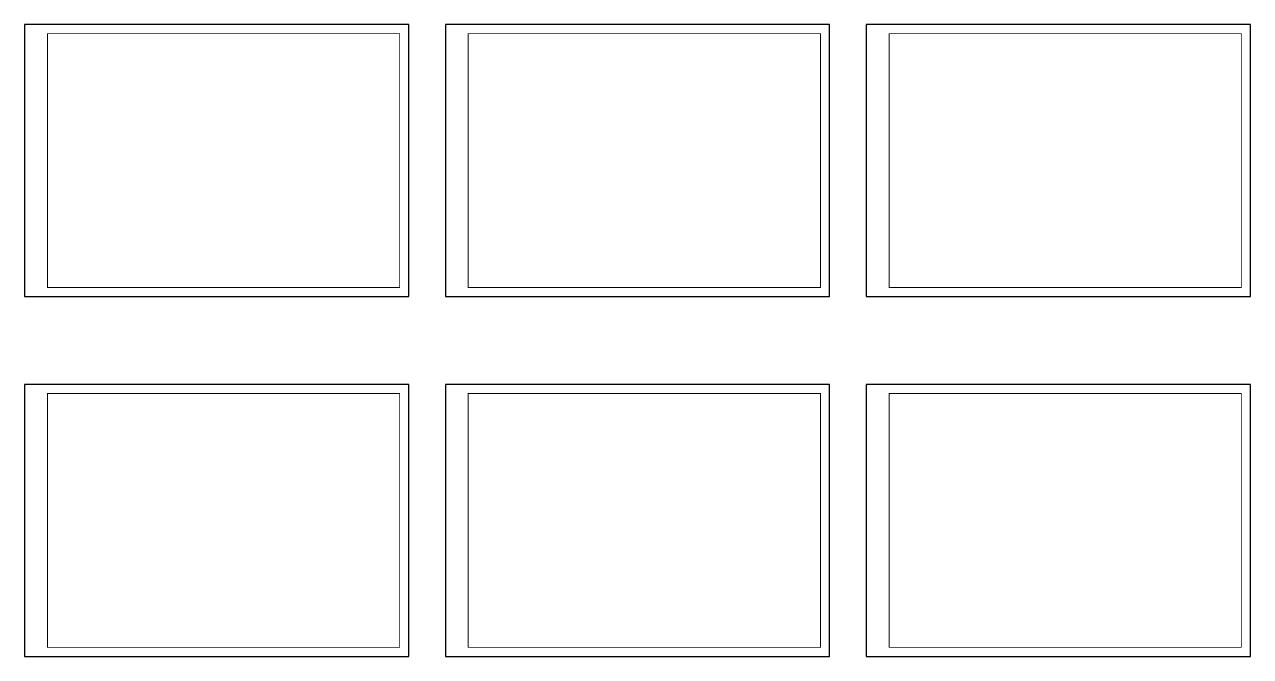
# Model space of a CAD drawing. Extents: x 380662 to 384336, y 3073712 to 3075492.
# Drawn here: x 380662 to 381332, y 3073712 to 3074058 of the extents above; entities that cross this region are included whole.
import ezdxf

# ---------------------------------------------------------------- set-up
doc = ezdxf.new("R2010")
doc.units = 0
doc.header["$LTSCALE"] = 0.5
doc.layers.add('TWT_TITLE', color=7, linetype='CONTINUOUS')

msp = doc.modelspace()

# ---------------------------------------------------------------- linework, layer by layer
at = {"layer": 'TWT_TITLE', "linetype": 'Continuous'}
for points in [[(380662, 3073909), (380872, 3073909), (380872, 3074057.5), (380662, 3074057.5)], [(380892, 3073909), (381102, 3073909), (381102, 3074057.5), (380892, 3074057.5)], [(381122, 3073909), (381332, 3073909), (381332, 3074057.5), (381122, 3074057.5)], [(380662, 3073712.5), (380872, 3073712.5), (380872, 3073861), (380662, 3073861)], [(380892, 3073712.5), (381102, 3073712.5), (381102, 3073861), (380892, 3073861)], [(381122, 3073712.5), (381332, 3073712.5), (381332, 3073861), (381122, 3073861)]]:
    msp.add_lwpolyline(points, close=True, dxfattribs=at)
at = {"layer": 'TWT_TITLE', "linetype": 'Continuous', "const_width": 0.5}
for points in [[(380674.5, 3073914), (380867, 3073914), (380867, 3074052.5), (380674.5, 3074052.5)], [(380904.5, 3073914), (381097, 3073914), (381097, 3074052.5), (380904.5, 3074052.5)], [(381134.5, 3073914), (381327, 3073914), (381327, 3074052.5), (381134.5, 3074052.5)], [(380674.5, 3073717.5), (380867, 3073717.5), (380867, 3073856), (380674.5, 3073856)], [(380904.5, 3073717.5), (381097, 3073717.5), (381097, 3073856), (380904.5, 3073856)], [(381134.5, 3073717.5), (381327, 3073717.5), (381327, 3073856), (381134.5, 3073856)]]:
    msp.add_lwpolyline(points, close=True, dxfattribs=at)
at = {"layer": 'TWT_TITLE', "linetype": 'Continuous', "const_width": 0.4}
for points in [[(380867, 3073914), (380867, 3074052.5)], [(381097, 3073914), (381097, 3074052.5)], [(381327, 3073914), (381327, 3074052.5)], [(380867, 3073717.5), (380867, 3073856)], [(381327, 3073717.5), (381327, 3073856)]]:
    msp.add_lwpolyline(points, dxfattribs=at)

doc.saveas('drawing.dxf')
